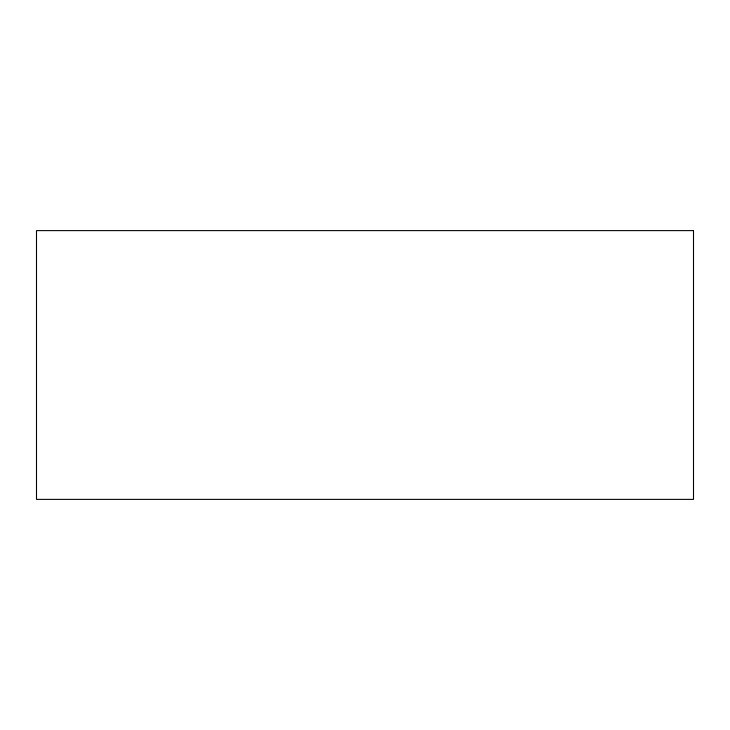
<?xml version="1.0" encoding="UTF-8"?>
<svg xmlns="http://www.w3.org/2000/svg" width="730" height="730" viewBox="0 0 730 730"><rect width="100%" height="100%" fill="white"/><g stroke="black" fill="none" stroke-linecap="round" stroke-linejoin="round"><path stroke-width="1.09" d="M693.5 230.616L36.5 230.616L36.5 499.384L693.5 499.384L693.5 230.616"/></g></svg>
